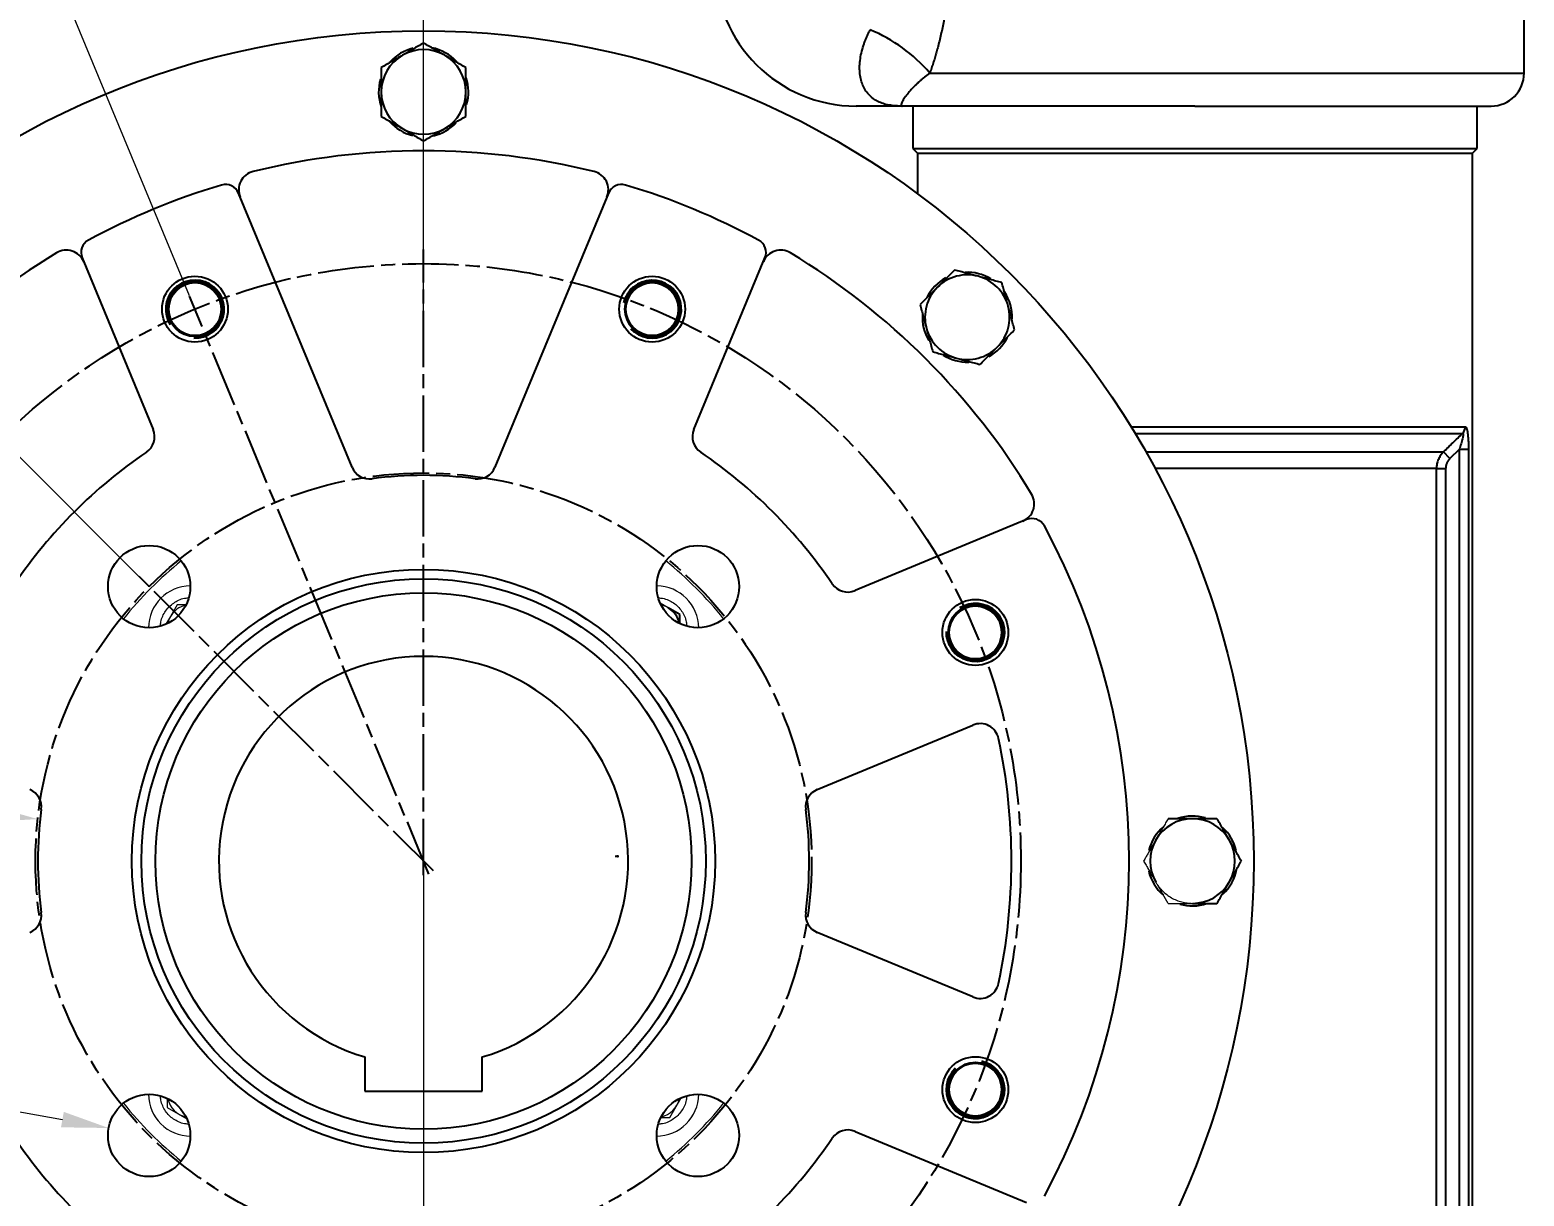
# Model space of a CAD drawing. Header units: millimetres. Extents: x 2028 to 4172, y 863 to 2379.
# Drawn here: x 3229.9 to 3547.6, y 1590.1 to 1838.1 of the extents above; entities that cross this region are included whole.
import ezdxf

# ---------------------------------------------------------------- set-up
doc = ezdxf.new("R2010")
doc.units = ezdxf.units.MM
doc.linetypes.add('AM_ISO08W050', pattern=[18, 12, -1.5, 3, -1.5])
for name, color, linetype, lineweight in [('AM_5', 3, 'Continuous', 25), ('AM_7', 4, 'AM_ISO08W050', 25), ('粗实线', 7, 'Continuous', 40)]:
    doc.layers.add(name, color=color, linetype=linetype, lineweight=lineweight)
doc.styles.add('SLDTEXTSTYLE1', font='txt.shx', dxfattribs={"width": 0.7, "bigfont": 'gbcbig.shx'})
doc.dimstyles.new('SLDDIMSTYLE12$0', dxfattribs={"dimtxt": 12, "dimasz": 10, "dimexe": 0, "dimexo": 0.0625, "dimgap": 0.875, "dimtad": 1, "dimdec": 1, "dimlfac": 1.8, "dimrnd": 1e-09, "dimzin": 12, "dimdsep": 46, "dimtxsty": 'SLDTEXTSTYLE1', "dimcen": 0.09, "dimdle": 8.16, "dimclrd": 3, "dimclre": 3, "dimadec": 0, "dimazin": 3, "dimtfac": 1, "dimtdec": 1, "dimtofl": 0, "dimtmove": 0, "dimatfit": 3, "dimfxl": 0, "dimfrac": 2, "dimtolj": 1, "dimlwd": 5, "dimlwe": 5, "dimarcsym": 0})
doc.dimstyles.new('SLDDIMSTYLE12$2', dxfattribs={"dimtxt": 12, "dimasz": 10, "dimexe": 0, "dimexo": 0.0625, "dimgap": 0.875, "dimtad": 1, "dimdec": 1, "dimlfac": 1.8, "dimrnd": 1e-09, "dimzin": 12, "dimdsep": 46, "dimtxsty": 'SLDTEXTSTYLE1', "dimcen": 0.09, "dimdle": 8.16, "dimclrd": 3, "dimclre": 3, "dimadec": 0, "dimazin": 3, "dimtfac": 1, "dimtdec": 1, "dimtofl": 0, "dimtmove": 0, "dimatfit": 3, "dimfxl": 0, "dimfrac": 2, "dimtolj": 1, "dimlwd": 5, "dimlwe": 5, "dimarcsym": 0})
doc.dimstyles.new('SLDDIMSTYLE12$3', dxfattribs={"dimtxt": 12, "dimasz": 10, "dimexe": 0, "dimexo": 0.0625, "dimgap": 0.875, "dimtad": 1, "dimdec": 1, "dimlfac": 1.8, "dimrnd": 1e-09, "dimzin": 12, "dimdsep": 46, "dimtxsty": 'SLDTEXTSTYLE1', "dimcen": 0.09, "dimdle": 8.16, "dimclrd": 3, "dimclre": 3, "dimadec": 0, "dimazin": 3, "dimtfac": 1, "dimtdec": 1, "dimtofl": 0, "dimtmove": 0, "dimatfit": 3, "dimfxl": 0, "dimfrac": 2, "dimtolj": 1, "dimlwd": 5, "dimlwe": 5, "dimarcsym": 0})

# ---------------------------------------------------------------- blocks, each defined once
blk = doc.blocks.new('*D67')
at = {"layer": 'AM_5', "color": 3, "linetype": 'Continuous', "lineweight": 5, "transparency": 16777216}
blk.add_line((3128.76, 1800.4), (3164.52, 1773.5), dxfattribs=at)
at = {"layer": 'AM_5', "color": 3, "lineweight": 5, "transparency": 16777216}
for p, q in [((3313.47, 1661.39), (3313.65, 1661.39)), ((3313.56, 1661.3), (3313.56, 1661.48))]:
    blk.add_line(p, q, dxfattribs=at)
at = {"layer": 'AM_5', "color": 3, "transparency": 16777216}
blk.add_solid([(3165.52, 1774.83), (3163.51, 1772.16), (3172.51, 1767.49)], dxfattribs=at)
at = {"layer": 'Defpoints', "color": 0, "transparency": 16777216}
for p in [(3172.51, 1767.49), (3454.61, 1555.29)]:
    blk.add_point(p, dxfattribs=at)
at = {"layer": 'AM_5', "color": 0, "transparency": 16777216, "insert": (3145.89, 1796.11), "char_height": 12, "attachment_point": 5, "rotation": 323.049, "style": 'SLDTEXTSTYLE1'}
blk.add_mtext('\\A1;∅353', dxfattribs=at)
blk = doc.blocks.new('*D68')
at = {"layer": 'AM_5', "color": 3, "linetype": 'Continuous', "lineweight": 5, "transparency": 16777216}
blk.add_line((3109.7, 1770.62), (3192.8, 1726.09), dxfattribs=at)
at = {"layer": 'AM_5', "color": 3, "lineweight": 5, "transparency": 16777216}
for p, q in [((3313.47, 1661.39), (3313.65, 1661.39)), ((3313.56, 1661.3), (3313.56, 1661.48))]:
    blk.add_line(p, q, dxfattribs=at)
at = {"layer": 'AM_5', "color": 3, "transparency": 16777216}
blk.add_solid([(3193.59, 1727.56), (3192.01, 1724.62), (3201.62, 1721.37)], dxfattribs=at)
at = {"layer": 'Defpoints', "color": 0, "transparency": 16777216}
for p in [(3201.62, 1721.37), (3425.5, 1601.4)]:
    blk.add_point(p, dxfattribs=at)
at = {"layer": 'AM_5', "color": 0, "transparency": 16777216, "insert": (3127.29, 1768.99), "char_height": 12, "attachment_point": 5, "rotation": 331.8155, "style": 'SLDTEXTSTYLE1'}
blk.add_mtext('\\A1;∅254', dxfattribs=at)
blk = doc.blocks.new('*D70')
at = {"layer": 'AM_5', "color": 3, "linetype": 'Continuous', "lineweight": 5, "transparency": 16777216}
blk.add_line((3081.91, 1686.56), (3221.6, 1671.38), dxfattribs=at)
at = {"layer": 'AM_5', "color": 3, "lineweight": 5, "transparency": 16777216}
for p, q in [((3313.47, 1661.39), (3313.65, 1661.39)), ((3313.56, 1661.3), (3313.56, 1661.48))]:
    blk.add_line(p, q, dxfattribs=at)
at = {"layer": 'AM_5', "color": 3, "transparency": 16777216}
blk.add_solid([(3221.78, 1673.04), (3221.42, 1669.72), (3231.54, 1670.3)], dxfattribs=at)
at = {"layer": 'Defpoints', "color": 0, "transparency": 16777216}
for p in [(3231.54, 1670.3), (3395.58, 1652.47)]:
    blk.add_point(p, dxfattribs=at)
at = {"layer": 'AM_5', "color": 0, "transparency": 16777216, "insert": (3097.45, 1691.79), "char_height": 12, "attachment_point": 5, "rotation": 353.7965, "style": 'SLDTEXTSTYLE1'}
blk.add_mtext('\\A1;∅165', dxfattribs=at)
blk = doc.blocks.new('*D71')
at = {"layer": 'AM_5', "color": 3, "linetype": 'Continuous', "lineweight": 5, "transparency": 16777216}
blk.add_line((3072.9, 1636.27), (3236.78, 1606.41), dxfattribs=at)
at = {"layer": 'AM_5', "color": 3, "lineweight": 5, "transparency": 16777216}
for p, q in [((3255.13, 1603.05), (3255.31, 1603.05)), ((3255.22, 1602.96), (3255.22, 1603.14))]:
    blk.add_line(p, q, dxfattribs=at)
at = {"layer": 'AM_5', "color": 3, "transparency": 16777216}
blk.add_solid([(3237.07, 1608.05), (3236.48, 1604.77), (3246.61, 1604.62)], dxfattribs=at)
at = {"layer": 'Defpoints', "color": 0, "transparency": 16777216}
for p in [(3246.61, 1604.62), (3263.83, 1601.48)]:
    blk.add_point(p, dxfattribs=at)
at = {"layer": 'AM_5', "color": 0, "transparency": 16777216, "insert": (3093.59, 1639.49), "char_height": 12, "attachment_point": 5, "rotation": 349.6735, "style": 'SLDTEXTSTYLE1'}
blk.add_mtext('\\A1;4-M20', dxfattribs=at)
blk = doc.blocks.new('*D72')
at = {"layer": 'AM_5', "color": 3, "linetype": 'Continuous', "lineweight": 5, "transparency": 16777216}
for p, q in [((3313.56, 1661.32), (3313.56, 1458.81)), ((3467.56, 1458.81), (3323.56, 1458.81))]:
    blk.add_line(p, q, dxfattribs=at)
at = {"layer": 'AM_5', "color": 3, "lineweight": 5, "transparency": 16777216}
blk.add_line((3477.56, 1479.38), (3477.56, 1458.81), dxfattribs=at)
at = {"layer": 'AM_5', "color": 3, "transparency": 16777216}
for points in [[(3323.56, 1460.47), (3323.56, 1457.14), (3313.56, 1458.81)], [(3467.56, 1460.47), (3467.56, 1457.14), (3477.56, 1458.81)]]:
    blk.add_solid(points, dxfattribs=at)
at = {"layer": 'Defpoints', "color": 0, "transparency": 16777216}
for p in [(3313.56, 1661.39), (3477.56, 1479.44), (3313.56, 1458.81)]:
    blk.add_point(p, dxfattribs=at)
at = {"layer": 'AM_5', "color": 0, "transparency": 16777216, "insert": (3395.56, 1465.68), "char_height": 12, "attachment_point": 5, "style": 'SLDTEXTSTYLE1'}
blk.add_mtext('\\A1;165', dxfattribs=at)
blk = doc.blocks.new('*D48')
at = {"layer": 'AM_5', "color": 3, "linetype": 'Continuous', "lineweight": 5, "transparency": 16777216}
blk.add_line((3313.56, 1776.02), (3313.56, 1882.12), dxfattribs=at)
at = {"layer": 'AM_5', "color": 3, "lineweight": 5, "transparency": 16777216}
blk.add_line((3255.18, 1719.77), (3157.47, 1817.47), dxfattribs=at)
at = {"layer": 'AM_5', "color": 3, "linetype": 'Continuous', "lineweight": 5, "transparency": 16777216}
blk.add_arc((3313.56, 1661.39), 220.74, 92.5959, 132.4041, dxfattribs=at)
at = {"layer": 'AM_5', "color": 3, "transparency": 16777216}
for points in [[(3303.52, 1883.56), (3303.6, 1880.23), (3313.56, 1882.12)], [(3165.85, 1823.18), (3163.55, 1825.59), (3157.47, 1817.47)]]:
    blk.add_solid(points, dxfattribs=at)
at = {"layer": 'Defpoints', "color": 0, "transparency": 16777216}
for p in [(3256.43, 1874.6), (3313.56, 1775.96), (3255.22, 1719.72), (3313.56, 1661.39), (3313.56, 1545.9)]:
    blk.add_point(p, dxfattribs=at)
at = {"layer": 'AM_5', "color": 0, "transparency": 16777216, "insert": (3218.82, 1868.34), "char_height": 12, "attachment_point": 5, "rotation": 24.5972, "style": 'SLDTEXTSTYLE1'}
blk.add_mtext('\\A1;45°', dxfattribs=at)
blk = doc.blocks.new('*D49')
at = {"layer": 'AM_5', "color": 3, "linetype": 'Continuous', "lineweight": 5, "transparency": 16777216}
blk.add_line((3313.56, 1791.45), (3313.56, 1859.55), dxfattribs=at)
at = {"layer": 'AM_5', "color": 3, "lineweight": 5, "transparency": 16777216}
blk.add_line((3263.79, 1781.55), (3237.72, 1844.47), dxfattribs=at)
at = {"layer": 'AM_5', "color": 3, "linetype": 'Continuous', "lineweight": 5, "transparency": 16777216}
blk.add_arc((3313.56, 1661.39), 198.17, 92.8916, 109.6084, dxfattribs=at)
at = {"layer": 'AM_5', "color": 3, "transparency": 16777216}
for points in [[(3303.52, 1860.97), (3303.6, 1857.64), (3313.56, 1859.55)], [(3247.65, 1846.51), (3246.46, 1849.62), (3237.72, 1844.47)]]:
    blk.add_solid(points, dxfattribs=at)
at = {"layer": 'Defpoints', "color": 0, "transparency": 16777216}
for p in [(3287.69, 1857.86), (3313.56, 1791.39), (3263.81, 1781.49), (3313.56, 1658.39), (3314.71, 1658.61)]:
    blk.add_point(p, dxfattribs=at)
at = {"layer": 'AM_5', "color": 0, "transparency": 16777216, "insert": (3271.86, 1862.15), "char_height": 12, "attachment_point": 5, "rotation": 11.7324, "style": 'SLDTEXTSTYLE1'}
blk.add_mtext('\\A1;22.5%%D', dxfattribs=at)
blk = doc.blocks.new('*U41')
at = {"layer": '粗实线', "linetype": 'ByBlock'}
blk.add_circle((-0.07, 0), 5.7, dxfattribs=at)
at = {"layer": '粗实线', "color": 3, "linetype": 'ByBlock'}
blk.add_arc((-0.07, 0), 6.09, 222.8944, 167.5618, dxfattribs=at)
blk = doc.blocks.new('*U43')
at = {"layer": '粗实线', "color": 0, "linetype": 'ByBlock', "lineweight": -2, "transparency": 16777216}
for p, rotation in [((18900.81, 8919.97), 45), ((19066.74, 8851.14), 315), ((18832.03, 8851.26), 90.00000000000001), ((18831.98, 8754.04), 135), ((19066.69, 8753.92), 270), ((18997.91, 8685.21), 225), ((18900.69, 8685.26), 180)]:
    blk.add_blockref('*U41', p, dxfattribs=dict(at, rotation=rotation))
blk.add_blockref('*U41', (18998.03, 8919.92), dxfattribs=at)

msp = doc.modelspace()

# ---------------------------------------------------------------- linework, layer by layer
at = {"color": 7, "linetype": 'Continuous', "lineweight": 25}
for p, q in [((3547.558, 1828.885), (3547.558, 1871.885)), ((3421.2, 1828.885), (3547.558, 1828.885)), ((3417.558, 1821.885), (3417.558, 1812.885)), ((3537.558, 1812.885), (3537.558, 1821.885)), ((3417.558, 1812.885), (3418.558, 1811.885)), ((3417.558, 1812.885), (3537.558, 1812.885)), ((3418.558, 1811.885), (3418.558, 1803.256)), ((3418.558, 1811.885), (3536.558, 1811.885)), ((3536.558, 1811.885), (3537.558, 1812.885)), ((3536.558, 1510.885), (3536.558, 1811.885)), ((3298.372, 1745.084), (3274.227, 1803.375)), ((3352.889, 1803.375), (3328.744, 1745.084)), ((3240.968, 1789.598), (3256.074, 1753.127)), ((3371.042, 1753.127), (3386.149, 1789.598)), ((3463.983, 1753.714), (3535.037, 1753.714)), ((3464.842, 1752.3), (3534.466, 1752.3)), ((3467.147, 1748.35), (3530.409, 1748.35)), ((3531.782, 1746.936), (3530.409, 1748.35)), ((3533.761, 1748.858), (3531.782, 1746.936)), ((3535.733, 1748.858), (3533.761, 1748.858)), ((3533.761, 1748.858), (3533.761, 1573.912)), ((3535.733, 1748.858), (3535.733, 1573.912)), ((3528.937, 1744.814), (3469.096, 1744.814)), ((3528.937, 1577.956), (3528.937, 1744.814)), ((3528.937, 1744.814), (3530.876, 1744.814)), ((3530.876, 1744.814), (3530.876, 1577.956)), ((3441.771, 1733.976), (3405.3, 1718.869)), ((3368.056, 1713.77), (3365.556, 1715.213)), ((3368.056, 1711.859), (3368.056, 1713.77)), ((3397.256, 1676.571), (3430.373, 1690.288)), ((3430.373, 1632.482), (3397.256, 1646.199)), ((3301.058, 1619.72), (3301.058, 1612.485)), ((3326.058, 1612.485), (3326.058, 1619.72)), ((3301.058, 1612.485), (3326.058, 1612.485)), ((3405.3, 1603.901), (3441.771, 1588.795))]:
    msp.add_line(p, q, dxfattribs=at)
at = {"color": 144, "linetype": 'Continuous', "lineweight": 18}
for p, q in [((3477.558, 1811.885), (3418.558, 1811.885)), ((3536.558, 1811.885), (3477.558, 1811.885)), ((3261.174, 1715.883), (3259.731, 1713.383)), ((3263.085, 1715.883), (3261.174, 1715.883)), ((3365.556, 1715.213), (3363.898, 1716.17)), ((3259.731, 1713.383), (3258.773, 1711.725)), ((3471.862, 1652.385), (3469.511, 1656.457)), ((3259.061, 1610.912), (3259.061, 1609.001)), ((3365.942, 1606.888), (3368.343, 1611.046)), ((3259.061, 1609.001), (3263.219, 1606.6)), ((3364.032, 1606.888), (3365.942, 1606.888))]:
    msp.add_line(p, q, dxfattribs=at)
at = {"color": 7, "linetype": 'Continuous'}
for q in [(3354.326, 1662.372), (3354.891, 1662.654)]:
    msp.add_line((3354.891, 1662.372), q, dxfattribs=at)
at = {"color": 7, "linetype": 'Continuous', "lineweight": 25}
for centre, radius in [((3313.558, 1661.385), 176.5), ((3264.957, 1778.718), 7), ((3362.159, 1778.718), 7), ((3255.222, 1719.722), 8.75), ((3371.894, 1719.722), 8.75), ((3313.558, 1661.385), 62), ((3313.558, 1661.385), 60), ((3313.558, 1661.385), 57), ((3430.891, 1709.986), 7), ((3430.891, 1612.785), 7), ((3255.222, 1603.049), 8.75), ((3371.894, 1603.049), 8.75)]:
    msp.add_circle(centre, radius, dxfattribs=at)
for centre, radius, start, end in [((3405.558, 1851.885), 30, 180, 270), ((3396.154, 1807.693), 32.809, 40.23512, 67.87081), ((3313.558, 1824.885), 9.55, 103.51521, 137.78984), ((3313.558, 1824.885), 9, 60, 120), ((3313.558, 1824.885), 9.55, 42.8059, 79.1982), ((3313.558, 1824.885), 9, 120, 180), ((3313.558, 1824.885), 9, 0, 60), ((3313.558, 1824.885), 9.55, 163.41073, 199.16194), ((3313.558, 1824.885), 9.55, 343.69476, 18.28049), ((3540.558, 1828.885), 7, 270, 0), ((3313.558, 1824.885), 9, 180, 240), ((3313.558, 1824.885), 9, 300, 0), ((3313.558, 1824.885), 9.55, 220.9144, 256.31319), ((3313.558, 1824.885), 9.55, 282.65879, 316.76773), ((3313.558, 1824.885), 9, 240, 300), ((3313.558, 1661.385), 151, 76.10722, 103.89278), ((3278.263, 1804.085), 4, 103.89278, 202.5), ((3348.854, 1804.085), 4, 337.5, 76.10722), ((3313.558, 1661.385), 150, 106.6433, 118.3567), ((3271.456, 1802.227), 3, 22.5, 106.6433), ((3355.661, 1802.227), 3, 73.3567, 157.5), ((3313.558, 1661.385), 150, 61.6433, 73.3567), ((3243.739, 1790.746), 3, 118.3567, 202.5), ((3383.377, 1790.746), 3, 337.5, 61.6433), ((3313.558, 1661.385), 151, 121.10722, 148.89278), ((3237.612, 1787.247), 4, 22.5, 121.10722), ((3389.504, 1787.247), 4, 58.89278, 157.5), ((3313.558, 1661.385), 151, 31.10722, 58.89278), ((3429.17, 1776.997), 9, 75, 135), ((3429.17, 1776.997), 9.55, 58.51521, 92.78984), ((3429.17, 1776.997), 9, 15, 75), ((3429.17, 1776.997), 9, 135, 195), ((3429.17, 1776.997), 9.55, 118.41073, 154.16194), ((3429.17, 1776.997), 9.55, 357.8059, 34.1982), ((3429.17, 1776.997), 9, 315, 15), ((3429.17, 1776.997), 9.55, 175.9144, 211.31319), ((3429.17, 1776.997), 9, 195, 255), ((3429.17, 1776.997), 9, 255, 315), ((3429.17, 1776.997), 9.55, 298.69476, 333.28049), ((3429.17, 1776.997), 9.55, 237.65879, 271.76773), ((3533.01, 1753.709), 2.027, 315.92442, 0.12439), ((3252.379, 1751.597), 4, 304.14428, 22.5), ((3374.738, 1751.597), 4, 157.5, 235.85572), ((3313.558, 1661.385), 105, 124.14428, 145.85572), ((3313.558, 1661.385), 105, 34.14428, 55.85572), ((3302.068, 1746.614), 4, 202.5, 277.67818), ((3325.049, 1746.614), 4, 262.32182, 337.5), ((3313.558, 1661.385), 82, 82.32182, 97.67818), ((3439.42, 1737.332), 4, 292.5, 31.10722), ((3442.919, 1731.204), 3, 28.3567, 112.5), ((3313.558, 1661.385), 150, 331.6433, 28.3567), ((3403.77, 1722.565), 4, 214.14428, 292.5), ((3363.056, 1710.883), 5, 11.87706, 60), ((3313.558, 1661.385), 43.5, 286.69975, 253.30025), ((3431.903, 1686.593), 4, 12.02432, 112.5), ((3313.558, 1661.385), 125, 347.97568, 12.02432), ((3228.329, 1672.876), 4, 352.32182, 67.5), ((3398.787, 1672.876), 4, 112.5, 187.67818), ((3313.558, 1661.385), 82, 172.32182, 187.67818), ((3313.558, 1661.385), 82, 352.32182, 7.67818), ((3477.058, 1661.385), 9.55, 130.46003, 166.31319), ((3477.058, 1661.385), 9, 90, 150), ((3477.058, 1661.385), 9.55, 73.41073, 109.16194), ((3477.058, 1661.385), 9, 30, 90), ((3477.058, 1661.385), 9.55, 13.51521, 47.78984), ((3477.058, 1661.385), 9, 150, 210), ((3477.058, 1661.385), 9, 330, 30), ((3477.058, 1661.385), 9.55, 192.65879, 229.53997), ((3477.058, 1661.385), 9.55, 312.8059, 349.1982), ((3477.058, 1661.385), 9, 270, 330), ((3477.058, 1661.385), 9.55, 253.69476, 288.28049), ((3228.329, 1649.895), 4, 292.5, 7.67818), ((3398.787, 1649.895), 4, 172.32182, 247.5), ((3431.903, 1636.178), 4, 247.5, 347.97568), ((3313.558, 1661.385), 105, 214.14428, 235.85572), ((3313.558, 1661.385), 105, 304.14428, 325.85572), ((3403.77, 1600.206), 4, 67.5, 145.85572)]:
    msp.add_arc(centre, radius, start, end, dxfattribs=at)
at = {"color": 144, "linetype": 'Continuous', "lineweight": 18}
for centre, radius, start, end in [((3313.558, 1661.385), 82, 128.91177, 141.08823), ((3313.558, 1661.385), 82, 38.91177, 51.08823), ((3264.061, 1710.883), 9, 90.57495, 179.42505), ((3363.056, 1710.883), 9, 0.57495, 89.42505), ((3264.061, 1710.883), 5, 101.87706, 150), ((3363.056, 1710.883), 5, 60, 78.12294), ((3264.061, 1710.883), 5, 150, 168.12294), ((3264.061, 1611.888), 9, 180.57495, 270), ((3264.061, 1611.888), 5, 191.87706, 258.12294), ((3363.056, 1611.888), 9, 270, 359.42505), ((3363.056, 1611.888), 5, 281.87706, 348.12294), ((3313.558, 1661.385), 82, 218.91177, 231.08823), ((3313.558, 1661.385), 82, 308.91177, 321.08823)]:
    msp.add_arc(centre, radius, start, end, dxfattribs=at)
at = {"color": 7, "linetype": 'Continuous', "lineweight": 25}
for points, knots in [([(3425.221, 1851.885), (3425.221, 1851.662), (3425.219, 1851.214), (3425.209, 1850.544), (3425.192, 1849.874), (3425.168, 1849.204), (3425.138, 1848.535), (3425.101, 1847.867), (3425.057, 1847.199), (3425.007, 1846.532), (3424.883, 1845.093), (3424.633, 1842.889), (3424.169, 1839.955), (3423.584, 1837.071), (3423.028, 1834.817), (3422.569, 1833.16), (3422.248, 1832.07), (3421.913, 1830.994), (3421.565, 1829.931), (3421.322, 1829.234), (3421.2, 1828.885)], [0, 0, 0, 0, 0.0277782, 0.0555387, 0.083288, 0.1110325, 0.1387786, 0.1665327, 0.1943013, 0.2220906, 0.2499072, 0.3745923, 0.4995344, 0.6245157, 0.7498382, 0.799798, 0.8497593, 0.8997569, 0.9498256, 1, 1, 1, 1]), ([(3415.357, 1821.885), (3415.235, 1821.886), (3414.988, 1821.887), (3414.619, 1821.895), (3414.246, 1821.91), (3413.767, 1821.94), (3413.179, 1821.996), (3412.289, 1822.13), (3411.246, 1822.389), (3409.818, 1822.974), (3408.241, 1824.104), (3407.142, 1825.728), (3406.568, 1827.375), (3406.323, 1828.67), (3406.247, 1830.086), (3406.346, 1831.574), (3406.622, 1833.143), (3406.982, 1834.438), (3407.325, 1835.426), (3407.581, 1836.088), (3407.864, 1836.753), (3408.172, 1837.419), (3408.399, 1837.863), (3408.513, 1838.085)], [0, 0, 0, 0, 0.0151513, 0.0307024, 0.0466681, 0.0630608, 0.093416, 0.125844, 0.1880564, 0.2502201, 0.3637827, 0.4999821, 0.561106, 0.6253832, 0.687039, 0.7503418, 0.8125234, 0.8752006, 0.9002562, 0.9252503, 0.9501966, 0.9751087, 1, 1, 1, 1]), ([(3313.558, 1835.278), (3312.814, 1834.848), (3312.068, 1834.417), (3310.568, 1833.551), (3309.815, 1833.117), (3309.058, 1832.68)], [0, 0, 0, 0, 0.5, 0.5, 1, 1, 1, 1]), ([(3318.058, 1832.68), (3317.301, 1833.117), (3316.548, 1833.551), (3315.048, 1834.417), (3314.302, 1834.848), (3313.558, 1835.278)], [0, 0, 0, 0, 0.5, 0.5, 1, 1, 1, 1]), ([(3309.058, 1832.68), (3308.301, 1832.242), (3307.548, 1831.808), (3306.048, 1830.942), (3305.302, 1830.511), (3304.558, 1830.081)], [0, 0, 0, 0, 0.5, 0.5, 1, 1, 1, 1]), ([(3304.558, 1830.081), (3304.558, 1829.222), (3304.558, 1828.361), (3304.558, 1826.629), (3304.558, 1825.76), (3304.558, 1824.885)], [0, 0, 0, 0, 0.5, 0.5, 1, 1, 1, 1]), ([(3322.558, 1830.081), (3321.814, 1830.511), (3321.068, 1830.942), (3319.568, 1831.808), (3318.815, 1832.242), (3318.058, 1832.68)], [0, 0, 0, 0, 0.5, 0.5, 1, 1, 1, 1]), ([(3322.558, 1824.885), (3322.558, 1825.76), (3322.558, 1826.629), (3322.558, 1828.361), (3322.558, 1829.222), (3322.558, 1830.081)], [0, 0, 0, 0, 0.5, 0.5, 1, 1, 1, 1]), ([(3421.2, 1828.885), (3421.102, 1828.813), (3420.906, 1828.668), (3420.624, 1828.454), (3420.353, 1828.243), (3420.093, 1828.036), (3419.844, 1827.833), (3419.605, 1827.634), (3419.376, 1827.44), (3419.157, 1827.249), (3418.947, 1827.064), (3418.746, 1826.882), (3418.555, 1826.705), (3418.372, 1826.533), (3418.197, 1826.365), (3418.031, 1826.202), (3417.872, 1826.044), (3417.721, 1825.89), (3417.387, 1825.545), (3416.923, 1825.038), (3416.408, 1824.421), (3416.002, 1823.885), (3415.571, 1823.252), (3415.237, 1822.639), (3415.11, 1822.215), (3415.13, 1821.999), (3415.202, 1821.918), (3415.284, 1821.889), (3415.333, 1821.886), (3415.357, 1821.885)], [0, 0, 0, 0, 0.0162116, 0.0322387, 0.04808, 0.0637345, 0.0792012, 0.0944793, 0.109568, 0.1244665, 0.1391743, 0.1536908, 0.1680155, 0.1821482, 0.1960884, 0.209836, 0.2233908, 0.2367526, 0.2499214, 0.3147593, 0.3780502, 0.4397746, 0.4999267, 0.6273102, 0.7498906, 0.835189, 0.9165493, 0.9591095, 1, 1, 1, 1]), ([(3304.558, 1824.885), (3304.558, 1824.011), (3304.558, 1823.141), (3304.558, 1821.41), (3304.558, 1820.548), (3304.558, 1819.689)], [0, 0, 0, 0, 0.5, 0.5, 1, 1, 1, 1]), ([(3322.558, 1819.689), (3322.558, 1820.548), (3322.558, 1821.41), (3322.558, 1823.141), (3322.558, 1824.011), (3322.558, 1824.885)], [0, 0, 0, 0, 0.5, 0.5, 1, 1, 1, 1]), ([(3415.357, 1821.885), (3415.256, 1821.885), (3415.055, 1821.885), (3414.754, 1821.885), (3414.454, 1821.885), (3414.155, 1821.885), (3413.857, 1821.885), (3413.345, 1821.885), (3412.628, 1821.885), (3411.714, 1821.885), (3410.823, 1821.885), (3409.673, 1821.885), (3408.367, 1821.885), (3407.308, 1821.885), (3406.638, 1821.885), (3406.234, 1821.885), (3405.924, 1821.885), (3405.733, 1821.885), (3405.625, 1821.885), (3405.569, 1821.885), (3405.562, 1821.885), (3405.558, 1821.885)], [0, 0, 0, 0, 0.0194887, 0.0389438, 0.0583831, 0.0778243, 0.0972852, 0.1167835, 0.1785526, 0.2403558, 0.3046292, 0.3689369, 0.5000066, 0.6310763, 0.6953498, 0.7596574, 0.8214265, 0.8832297, 0.9221614, 0.9610375, 1, 1, 1, 1]), ([(3477.558, 1821.885), (3477.288, 1821.885), (3476.749, 1821.885), (3475.94, 1821.885), (3475.132, 1821.885), (3474.325, 1821.885), (3473.519, 1821.885), (3472.714, 1821.885), (3471.91, 1821.885), (3471.106, 1821.885), (3470.303, 1821.885), (3469.502, 1821.885), (3468.701, 1821.885), (3467.9, 1821.885), (3465.557, 1821.885), (3461.699, 1821.885), (3456.373, 1821.885), (3451.156, 1821.885), (3446.07, 1821.885), (3441.215, 1821.885), (3436.641, 1821.885), (3432.41, 1821.885), (3428.582, 1821.885), (3425.178, 1821.885), (3422.254, 1821.885), (3419.794, 1821.885), (3418.285, 1821.885), (3417.409, 1821.885), (3416.979, 1821.885), (3416.584, 1821.885), (3416.223, 1821.885), (3415.898, 1821.885), (3415.605, 1821.885), (3415.439, 1821.885), (3415.357, 1821.885)], [0, 0, 0, 0, 0.0091061, 0.018204, 0.0272953, 0.0363814, 0.0454638, 0.054544, 0.0636236, 0.072704, 0.0817866, 0.0908731, 0.099965, 0.1090636, 0.1181705, 0.180079, 0.2419933, 0.3059535, 0.3699195, 0.4349573, 0.500001, 0.5650388, 0.6300824, 0.6940427, 0.7580087, 0.8199172, 0.8818314, 0.8987359, 0.9156167, 0.9324833, 0.9493453, 0.9662123, 0.9830941, 1, 1, 1, 1]), ([(3477.558, 1821.885), (3494.266, 1821.885), (3510.291, 1821.885), (3533.92, 1821.885), (3540.558, 1821.885), (3540.558, 1821.885)], [0, 0, 0, 0, 0.5, 0.5, 1, 1, 1, 1]), ([(3304.558, 1819.689), (3305.302, 1819.26), (3306.048, 1818.829), (3307.548, 1817.963), (3308.301, 1817.528), (3309.058, 1817.091)], [0, 0, 0, 0, 0.5, 0.5, 1, 1, 1, 1]), ([(3318.058, 1817.091), (3318.815, 1817.528), (3319.568, 1817.963), (3321.068, 1818.829), (3321.814, 1819.26), (3322.558, 1819.689)], [0, 0, 0, 0, 0.5, 0.5, 1, 1, 1, 1]), ([(3309.058, 1817.091), (3309.815, 1816.654), (3310.568, 1816.219), (3312.068, 1815.353), (3312.814, 1814.923), (3313.558, 1814.493)], [0, 0, 0, 0, 0.5, 0.5, 1, 1, 1, 1]), ([(3313.558, 1814.493), (3314.302, 1814.923), (3315.048, 1815.353), (3316.548, 1816.219), (3317.301, 1816.654), (3318.058, 1817.091)], [0, 0, 0, 0, 0.5, 0.5, 1, 1, 1, 1]), ([(3426.48, 1787.035), (3425.873, 1786.428), (3425.264, 1785.819), (3424.039, 1784.594), (3423.424, 1783.979), (3422.806, 1783.361)], [0, 0, 0, 0, 0.5, 0.5, 1, 1, 1, 1]), ([(3431.5, 1785.691), (3430.655, 1785.917), (3429.815, 1786.142), (3428.143, 1786.59), (3427.31, 1786.813), (3426.48, 1787.035)], [0, 0, 0, 0, 0.5, 0.5, 1, 1, 1, 1]), ([(3436.519, 1784.346), (3435.689, 1784.568), (3434.856, 1784.791), (3433.184, 1785.239), (3432.344, 1785.464), (3431.5, 1785.691)], [0, 0, 0, 0, 0.5, 0.5, 1, 1, 1, 1]), ([(3422.806, 1783.361), (3422.188, 1782.743), (3421.573, 1782.128), (3420.349, 1780.904), (3419.739, 1780.294), (3419.132, 1779.687)], [0, 0, 0, 0, 0.5, 0.5, 1, 1, 1, 1]), ([(3437.863, 1779.327), (3437.637, 1780.171), (3437.412, 1781.011), (3436.964, 1782.684), (3436.741, 1783.516), (3436.519, 1784.346)], [0, 0, 0, 0, 0.5, 0.5, 1, 1, 1, 1]), ([(3419.132, 1779.687), (3419.354, 1778.857), (3419.577, 1778.025), (3420.025, 1776.352), (3420.251, 1775.512), (3420.477, 1774.668)], [0, 0, 0, 0, 0.5, 0.5, 1, 1, 1, 1]), ([(3439.208, 1774.308), (3438.986, 1775.137), (3438.763, 1775.97), (3438.315, 1777.642), (3438.09, 1778.482), (3437.863, 1779.327)], [0, 0, 0, 0, 0.5, 0.5, 1, 1, 1, 1]), ([(3420.477, 1774.668), (3420.703, 1773.823), (3420.928, 1772.983), (3421.376, 1771.311), (3421.599, 1770.479), (3421.822, 1769.649)], [0, 0, 0, 0, 0.5, 0.5, 1, 1, 1, 1]), ([(3435.534, 1770.633), (3436.152, 1771.252), (3436.767, 1771.866), (3437.992, 1773.091), (3438.601, 1773.7), (3439.208, 1774.308)], [0, 0, 0, 0, 0.5, 0.5, 1, 1, 1, 1]), ([(3421.822, 1769.649), (3422.651, 1769.426), (3423.484, 1769.203), (3425.156, 1768.755), (3425.996, 1768.53), (3426.841, 1768.304)], [0, 0, 0, 0, 0.5, 0.5, 1, 1, 1, 1]), ([(3431.86, 1766.959), (3432.467, 1767.566), (3433.077, 1768.176), (3434.301, 1769.4), (3434.916, 1770.015), (3435.534, 1770.633)], [0, 0, 0, 0, 0.5, 0.5, 1, 1, 1, 1]), ([(3426.841, 1768.304), (3427.685, 1768.078), (3428.525, 1767.853), (3430.198, 1767.404), (3431.03, 1767.181), (3431.86, 1766.959)], [0, 0, 0, 0, 0.5, 0.5, 1, 1, 1, 1]), ([(3535.037, 1753.714), (3535.049, 1753.713), (3535.074, 1753.711), (3535.111, 1753.696), (3535.147, 1753.672), (3535.183, 1753.639), (3535.234, 1753.574), (3535.299, 1753.455), (3535.373, 1753.253), (3535.44, 1753.003), (3535.517, 1752.619), (3535.593, 1752.063), (3535.659, 1751.317), (3535.698, 1750.613), (3535.72, 1749.974), (3535.731, 1749.422), (3535.732, 1749.047), (3535.733, 1748.858)], [0, 0, 0, 0, 0.0252348, 0.0502844, 0.0752329, 0.1001656, 0.1251677, 0.1873314, 0.2505247, 0.3122642, 0.3758795, 0.5008118, 0.6220811, 0.7499879, 0.8318051, 0.9149597, 1, 1, 1, 1]), ([(3530.409, 1748.35), (3531.074, 1748.996), (3532.427, 1750.312), (3533.779, 1751.629), (3534.466, 1752.3)], [0, 0, 0, 0, 0.49136865, 1, 1, 1, 1]), ([(3534.466, 1752.3), (3534.513, 1752.315), (3534.548, 1752.299), (3534.59, 1752.203), (3534.598, 1752.123), (3534.589, 1751.916), (3534.572, 1751.786), (3534.522, 1751.499), (3534.488, 1751.338), (3534.366, 1750.826), (3534.262, 1750.452), (3534.026, 1749.664), (3533.897, 1749.264), (3533.761, 1748.858)], [0, 0, 0, 0, 0.125, 0.125, 0.25, 0.25, 0.375, 0.375, 0.5, 0.5, 0.75, 0.75, 1, 1, 1, 1]), ([(3530.409, 1748.35), (3530.178, 1748.12), (3529.967, 1747.864), (3529.603, 1747.323), (3529.448, 1747.036), (3529.196, 1746.432), (3529.098, 1746.113), (3528.97, 1745.472), (3528.937, 1745.146), (3528.937, 1744.814)], [0, 0, 0, 0, 0.25, 0.25, 0.5, 0.5, 0.75, 0.75, 1, 1, 1, 1]), ([(3531.782, 1746.936), (3531.741, 1746.895), (3531.661, 1746.815), (3531.549, 1746.686), (3531.445, 1746.553), (3531.35, 1746.414), (3531.262, 1746.27), (3531.183, 1746.121), (3531.093, 1745.928), (3531.004, 1745.689), (3530.93, 1745.403), (3530.884, 1745.11), (3530.878, 1744.913), (3530.876, 1744.814)], [0, 0, 0, 0, 0.072376, 0.1440729, 0.2153164, 0.2863365, 0.3573653, 0.4286348, 0.5003747, 0.6261247, 0.7504456, 0.8746363, 1, 1, 1, 1]), ([(3477.058, 1670.385), (3476.184, 1670.385), (3475.314, 1670.385), (3473.583, 1670.385), (3472.721, 1670.385), (3471.862, 1670.385)], [0, 0, 0, 0, 0.5, 0.5, 1, 1, 1, 1]), ([(3482.254, 1670.385), (3481.395, 1670.385), (3480.534, 1670.385), (3478.802, 1670.385), (3477.932, 1670.385), (3477.058, 1670.385)], [0, 0, 0, 0, 0.5, 0.5, 1, 1, 1, 1]), ([(3484.852, 1665.885), (3484.415, 1666.642), (3483.98, 1667.396), (3483.115, 1668.895), (3482.684, 1669.641), (3482.254, 1670.385)], [0, 0, 0, 0, 0.5, 0.5, 1, 1, 1, 1]), ([(3487.45, 1661.385), (3487.021, 1662.129), (3486.59, 1662.876), (3485.724, 1664.375), (3485.29, 1665.128), (3484.852, 1665.885)], [0, 0, 0, 0, 0.5, 0.5, 1, 1, 1, 1]), ([(3484.852, 1656.885), (3485.29, 1657.642), (3485.724, 1658.396), (3486.59, 1659.895), (3487.021, 1660.641), (3487.45, 1661.385)], [0, 0, 0, 0, 0.5, 0.5, 1, 1, 1, 1]), ([(3482.254, 1652.385), (3482.684, 1653.129), (3483.115, 1653.876), (3483.98, 1655.375), (3484.415, 1656.128), (3484.852, 1656.885)], [0, 0, 0, 0, 0.5, 0.5, 1, 1, 1, 1]), ([(3477.058, 1652.385), (3477.932, 1652.385), (3478.802, 1652.385), (3480.534, 1652.385), (3481.395, 1652.385), (3482.254, 1652.385)], [0, 0, 0, 0, 0.5, 0.5, 1, 1, 1, 1])]:
    msp.add_open_spline(points, degree=3, knots=knots, dxfattribs=at)
at = {"color": 144, "linetype": 'Continuous', "lineweight": 18}
for points, knots in [([(3463.983, 1753.714), (3464.011, 1753.668), (3464.065, 1753.58), (3464.146, 1753.448), (3464.223, 1753.321), (3464.297, 1753.2), (3464.368, 1753.084), (3464.453, 1752.944), (3464.55, 1752.783), (3464.657, 1752.607), (3464.755, 1752.444), (3464.814, 1752.347), (3464.842, 1752.3)], [0, 0, 0, 0, 0.0916949, 0.1800589, 0.2651099, 0.3468692, 0.4253622, 0.5006181, 0.6332926, 0.7605673, 0.8827044, 1, 1, 1, 1]), ([(3467.488, 1747.744), (3467.458, 1747.798), (3467.398, 1747.905), (3467.311, 1748.06), (3467.227, 1748.208), (3467.173, 1748.303), (3467.147, 1748.35)], [0, 0, 0, 0, 0.2555394, 0.5073336, 0.7554598, 1, 1, 1, 1]), ([(3259.465, 1715.479), (3260.104, 1715.99), (3261.089, 1716.776), (3262.536, 1717.253), (3263.219, 1717.303), (3263.466, 1717.321)], [0, 0, 0, 0, 0.5427466, 0.8349166, 1, 1, 1, 1]), ([(3363.523, 1717.334), (3363.813, 1717.314), (3364.54, 1717.264), (3366.012, 1716.763), (3367.769, 1715.595), (3368.933, 1713.839), (3369.426, 1712.412), (3369.475, 1711.732), (3369.493, 1711.488)], [0, 0, 0, 0, 0.0955703, 0.2397614, 0.5076167, 0.7754719, 0.9196631, 1, 1, 1, 1]), ([(3257.614, 1711.395), (3257.633, 1711.669), (3257.684, 1712.38), (3258.166, 1713.855), (3258.953, 1714.839), (3259.465, 1715.479)], [0, 0, 0, 0, 0.1803321, 0.467166, 1, 1, 1, 1]), ([(3471.862, 1670.385), (3471.773, 1670.232), (3471.597, 1669.927), (3471.335, 1669.472), (3471.076, 1669.023), (3470.819, 1668.578), (3470.503, 1668.031), (3470.13, 1667.383), (3469.696, 1666.633), (3469.408, 1666.135), (3469.264, 1665.885)], [0, 0, 0, 0, 0.1034251, 0.2050088, 0.3050798, 0.4040046, 0.502187, 0.6697435, 0.8346755, 1, 1, 1, 1]), ([(3469.264, 1665.885), (3469.177, 1665.735), (3469.005, 1665.436), (3468.746, 1664.987), (3468.488, 1664.539), (3468.227, 1664.088), (3467.91, 1663.541), (3467.537, 1662.893), (3467.103, 1662.143), (3466.813, 1661.64), (3466.666, 1661.385)], [0, 0, 0, 0, 0.0994159, 0.1982438, 0.2971571, 0.3968095, 0.4978253, 0.6618406, 0.8286665, 1, 1, 1, 1]), ([(3466.666, 1661.385), (3466.755, 1661.232), (3466.931, 1660.927), (3467.193, 1660.472), (3467.452, 1660.023), (3467.709, 1659.578), (3468.025, 1659.031), (3468.399, 1658.384), (3468.833, 1657.634), (3469.12, 1657.135), (3469.264, 1656.885)], [0, 0, 0, 0, 0.1034251, 0.2050088, 0.3050798, 0.4040046, 0.502187, 0.6697435, 0.8346755, 1, 1, 1, 1]), ([(3469.264, 1656.885), (3469.313, 1656.802), (3469.411, 1656.635), (3469.568, 1656.392), (3469.732, 1656.154), (3469.904, 1655.922), (3470.083, 1655.695), (3470.269, 1655.474), (3470.463, 1655.259), (3470.873, 1654.831), (3471.546, 1654.236), (3472.545, 1653.568), (3473.622, 1653.037), (3474.566, 1652.722), (3475.332, 1652.546), (3475.903, 1652.454), (3476.479, 1652.396), (3476.865, 1652.389), (3477.058, 1652.385)], [0, 0, 0, 0, 0.0308228, 0.0615517, 0.0922184, 0.1228548, 0.1534928, 0.1841646, 0.2149018, 0.2457363, 0.3728489, 0.5000156, 0.6271282, 0.7542949, 0.815839, 0.8771341, 0.9384359, 1, 1, 1, 1]), ([(3471.862, 1652.385), (3472.042, 1652.385), (3472.399, 1652.385), (3472.929, 1652.385), (3473.448, 1652.385), (3473.957, 1652.385), (3474.585, 1652.385), (3475.332, 1652.385), (3476.199, 1652.385), (3476.773, 1652.385), (3477.058, 1652.385)], [0, 0, 0, 0, 0.1050351, 0.2077333, 0.3081183, 0.4062152, 0.502051, 0.6705428, 0.8364635, 1, 1, 1, 1]), ([(3263.513, 1605.445), (3263.25, 1605.463), (3262.55, 1605.513), (3261.105, 1606.009), (3259.348, 1607.175), (3258.183, 1608.932), (3257.688, 1610.368), (3257.638, 1611.059), (3257.62, 1611.312)], [0, 0, 0, 0, 0.08714692, 0.2321601, 0.50154234, 0.77092458, 0.91593777, 1, 1, 1, 1]), ([(3369.512, 1611.463), (3369.49, 1611.159), (3369.439, 1610.419), (3368.952, 1608.916), (3368.164, 1607.931), (3367.652, 1607.292)], [0, 0, 0, 0, 0.195761, 0.4771957, 1, 1, 1, 1]), ([(3367.652, 1607.292), (3367.012, 1606.781), (3366.027, 1605.995), (3364.584, 1605.519), (3363.905, 1605.469), (3363.662, 1605.451)], [0, 0, 0, 0, 0.5441329, 0.8370492, 1, 1, 1, 1])]:
    msp.add_open_spline(points, degree=3, knots=knots, dxfattribs=at)
at = {"color": 7, "linetype": 'Continuous'}
msp.add_point((3354.891, 1662.372), dxfattribs=at)
at = {"layer": 'AM_7'}
for p, q in [((3313.558, 1658.385), (3313.558, 1791.385)), ((3314.706, 1658.614), (3263.809, 1781.49)), ((3315.679, 1659.264), (3253.101, 1721.843))]:
    msp.add_line(p, q, dxfattribs=at)
for radius in [127, 82.5]:
    msp.add_circle((3313.558, 1661.385), radius, dxfattribs=at)

# ---------------------------------------------------------------- block references
at = {"layer": '粗实线', "linetype": 'ByBlock'}
msp.add_blockref('*U43', (-15635.801, -7141.205), dxfattribs=at)

# ---------------------------------------------------------------- dimensions: what is measured, and where the dimension line sits
at = {"layer": 'AM_5'}
dim = msp.add_angular_dim_2l(base=(3256.427, 1874.603), line1=((3313.558, 1545.897), (3313.558, 1775.959)), line2=((3313.558, 1661.385), (3255.222, 1719.722)), dimstyle='SLDDIMSTYLE12$2', override={"dimlfac": 1}, dxfattribs=at)
dim.commit()
dim.dimension.update_dxf_attribs({"geometry": '*D48', "text_midpoint": (3221.679, 1862.094), "dimtype": 162})
dim = msp.add_angular_dim_2l(base=(3287.692, 1857.859), line1=((3313.558, 1658.385), (3313.558, 1791.385)), line2=((3314.706, 1658.614), (3263.809, 1781.49)), text='22.5%%D', dimstyle='SLDDIMSTYLE12$2', override={"dimlfac": 1}, dxfattribs=at)
dim.commit()
dim.dimension.update_dxf_attribs({"geometry": '*D49', "text_midpoint": (3273.262, 1855.414), "dimtype": 162})
for p1, p2, picture, middle in [((3454.608, 1555.286), (3172.508, 1767.485), '*D67', (3141.762, 1790.613)), ((3425.5, 1601.402), (3201.616, 1721.369), '*D68', (3124.047, 1762.934)), ((3395.575, 1652.47), (3231.541, 1670.3), '*D70', (3096.702, 1684.957))]:
    dim = msp.add_diameter_dim_2p(p1=p1, p2=p2, dimstyle='SLDDIMSTYLE12$3', override={"dimlfac": 1}, dxfattribs=at)
    dim.commit()
    dim.dimension.update_dxf_attribs({"geometry": picture, "text_midpoint": middle, "dimtype": 163})
dim = msp.add_linear_dim(base=(3313.558, 1458.807), p1=(3477.558, 1479.442), p2=(3313.558, 1661.385), text='165', dimstyle='SLDDIMSTYLE12$0', override={"dimlfac": 1, "dimpost": ''}, dxfattribs=at)
dim.commit()
dim.dimension.update_dxf_attribs({"geometry": '*D72', "text_midpoint": (3395.558, 1465.682)})
dim = msp.add_diameter_dim_2p(p1=(3263.83, 1601.48), p2=(3246.614, 1604.618), text='4-M20', dimstyle='SLDDIMSTYLE12$3', override={"dimlfac": 1, "dimpost": ''}, dxfattribs=at)
dim.commit()
dim.dimension.update_dxf_attribs({"geometry": '*D71', "text_midpoint": (3092.358, 1632.724), "dimtype": 163})

doc.saveas('drawing.dxf')
